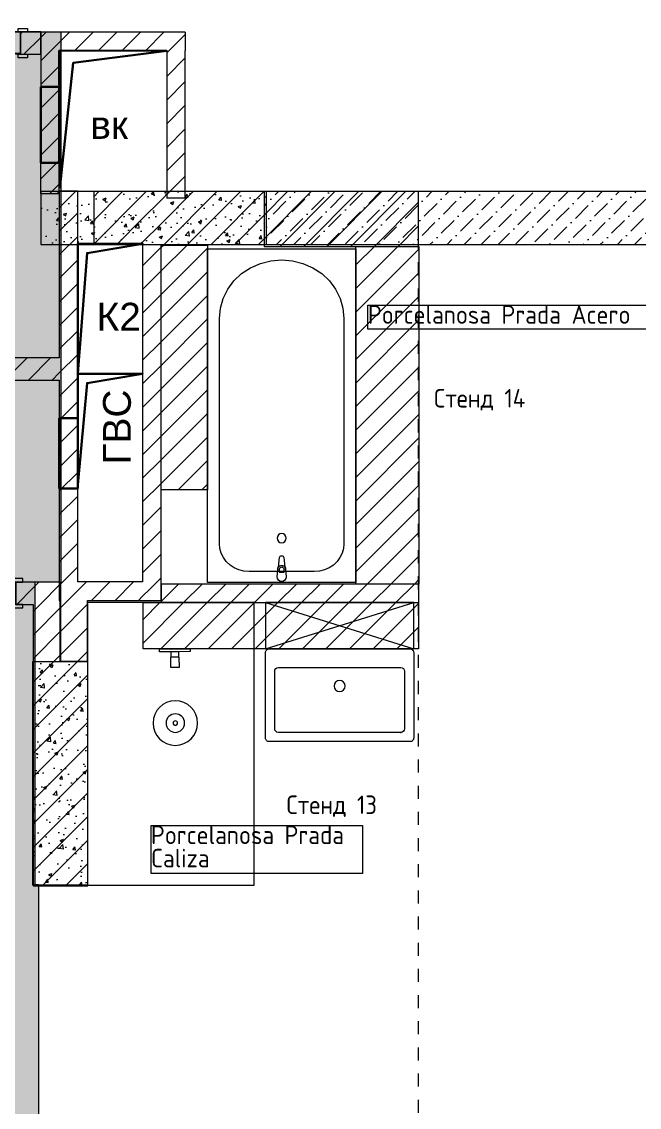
# Model space of a CAD drawing. Header units: millimetres. Extents: x 2336463 to 2579121, y 595385 to 778077.
# Drawn here: x 2528336 to 2531669, y 622846 to 628699 of the extents above; entities that cross this region are included whole.
import ezdxf

# ---------------------------------------------------------------- set-up
doc = ezdxf.new("R2010")
doc.units = ezdxf.units.MM
doc.header["$MEASUREMENT"] = 0
doc.linetypes.add('короткая штриховая', pattern=[141.111111, 70.555556, -70.555556])
for name, color, linetype, lineweight in [('+ план экспозиций_Ном._пера__1', 7, 'Continuous', 13), ('+возводимые стены_Ном._пера__1', 7, 'Continuous', 13), ('+возводимые стены_Ном._пера__101', 252, 'Continuous', 5), ('+стена с дверью_Ном._пера__1', 7, 'Continuous', 13), ('1 Планировка_Ном._пера__1', 7, 'Continuous', 13), ('Двери ARCHICAD_Ном._пера__1', 7, 'Continuous', 13), ('Интерьер - Мебель_Ном._пера__1', 7, 'Continuous', 13), ('Конструктив - Стены Несущие_Ном._пера__1', 7, 'Continuous', 13), ('Конструктив - Стены Несущие_Ном._пера__21', 7, 'Continuous', 30), ('сит план_Ном._пера__1', 7, 'Continuous', 13), ('сит план_Ном._пера__21', 7, 'Continuous', 30)]:
    doc.layers.add(name, color=color, linetype=linetype, lineweight=lineweight)
for name, color, linetype, lineweight, true_color in [('+ план экспозиций_Ном._пера__58', 7, 'Continuous', 5, 0xdf0000), ('+возводимые стены_Ном._пера__169', 7, 'Continuous', 5, 0x68b353), ('+возводимые стены_Ном._пера__242', 7, 'Continuous', 13, 0x1b55b5), ('+стена с дверью_Ном._пера__243', 7, 'Continuous', 13, 0xe25822), ('Конструктив - Стены Несущие_Ном._пера__162', 7, 'Continuous', 5, 0xaaaaaa), ('сит план_Ном._пера__87', 7, 'Continuous', 20, 0x6a6a6a)]:
    doc.layers.add(name, color=color, linetype=linetype, lineweight=lineweight, true_color=true_color)
doc.layers.add('+возводимые стены', color=7, linetype='Continuous')
doc.layers.add('сит план', color=7, linetype='Continuous')
doc.styles.add('СГЕНЕРИР_СТИЛЬ_1', font='arial.ttf')
doc.styles.add('СГЕНЕРИР_СТИЛЬ_4', font='isocp.shx')
pattern_1 = [(45, (2086872.015, 585813.69), (-63.639609, 63.639609), [])]
pattern_2 = [(50, (2086872.01, 585813.69), (-182.18467, 15.939086), [19.05, -209.55]), (355, (2086872.01, 585813.69), (-35.24342, 191.056845), [15.24, -167.640584]), (100.451445, (2086887.2, 585812.36), (146.94125, 175.11775), [16.19001, -178.090245]), (46.1842, (2086872.01, 585864.49), (-271.07904, 42.04233), [28.575, -314.325]), (96.63556, (2086894.6, 585860.98), (237.40413, 247.42612), [24.28502, -267.1356]), (351.18415, (2086872.01, 585864.49), (237.40413, 247.42612), [22.85997, -251.45973]), (21, (2086897.41, 585851.79), (-151.61439, 102.2652), [19.05, -209.55]), (326, (2086897.41, 585851.79), (61.80203, 184.18797), [15.24, -167.64]), (71.451445, (2086910.05, 585843.26), (213.41642, 81.92277), [16.19001, -178.08994]), (37.5, (2086872.015, 585813.686), (3.088603, 84.555039), [0, -165.608, 0, -170.18, 0, -168.275]), (7.5, (2086872.015, 585813.69), (66.819663, 100.180575), [0, -97.028, 0, -161.798, 0, -64.135]), (327.5, (2086815.37, 585813.686), (-135.590595, 5.728744), [0, -63.5, 0, -198.12, 0, -262.89]), (317.5, (2086789.97, 585813.69), (148.12918, 25.42649), [0, -82.55, 0, -131.572, 0, -186.69])]

# ---------------------------------------------------------------- blocks, each defined once
blk = doc.blocks.new('Стена_596', base_point=(2528439, 628643.7))
at = {"layer": 'сит план_Ном._пера__87', "linetype": 'Continuous', "lineweight": 20, "true_color": 0x6a6a6a}
h = blk.add_hatch(dxfattribs=at)
h.set_pattern_fill('Блоки_Бетонные_Эффективные', color=251, style=0, pattern_type=2)
h.set_pattern_definition(pattern_1)
h.paths.add_polyline_path([(2528439, 628643.7), (2528438.4, 627772.4), (2528538.4, 627772.3), (2528539, 628643.6)])
at = {"layer": 'сит план_Ном._пера__1', "color": 7, "linetype": 'Continuous', "lineweight": 13, "flags": 128}
for points in [[(2528439, 628643.7), (2528438.4, 627772.4)], [(2528539, 628643.6), (2528439, 628643.7)], [(2528539, 628643.2), (2528539, 628643.6)], [(2528538.4, 627772.3), (2528539, 628543.2)], [(2528438.4, 627772.4), (2528538.4, 627772.3)]]:
    blk.add_lwpolyline(points, dxfattribs=at)
blk = doc.blocks.new('Стена_597', base_point=(2528439, 628643.2))
at = {"layer": 'сит план_Ном._пера__87', "linetype": 'Continuous', "lineweight": 20, "true_color": 0x6a6a6a}
h = blk.add_hatch(dxfattribs=at)
h.set_pattern_fill('Блоки_Бетонные_Эффективные', color=251, style=0, pattern_type=2)
h.set_pattern_definition(pattern_1)
h.paths.add_polyline_path([(2529118.9, 628643.2), (2528539, 628643.2), (2528539, 628543.2), (2529118.9, 628543.2)])
h = blk.add_hatch(dxfattribs=at)
h.set_pattern_fill('Блоки_Бетонные_Эффективные', color=251, style=0, pattern_type=2)
h.set_pattern_definition(pattern_1)
h.paths.add_polyline_path([(2529118.9, 628543.2), (2529218.9, 628543.2), (2529218.9, 628643.2)])
h = blk.add_hatch(dxfattribs=at)
h.set_pattern_fill('Блоки_Бетонные_Эффективные', color=251, style=0, pattern_type=2)
h.set_pattern_definition(pattern_1)
h.paths.add_polyline_path([(2529118.9, 628543.2), (2529218.9, 628643.2), (2529118.9, 628643.2)])
at = {"layer": 'сит план_Ном._пера__1', "color": 7, "linetype": 'Continuous', "lineweight": 13, "flags": 128}
for points in [[(2529218.9, 628643.2), (2528539, 628643.2)], [(2529218.9, 628643.2), (2529218.9, 628543.2)], [(2528539, 628543.2), (2529118.9, 628543.2)]]:
    blk.add_lwpolyline(points, dxfattribs=at)
blk = doc.blocks.new('Стена_598', base_point=(2529218.9, 628643.2))
at = {"layer": 'сит план_Ном._пера__87', "linetype": 'Continuous', "lineweight": 20, "true_color": 0x6a6a6a}
h = blk.add_hatch(dxfattribs=at)
h.set_pattern_fill('Блоки_Бетонные_Эффективные', color=251, style=0, pattern_type=2)
h.set_pattern_definition(pattern_1)
h.paths.add_polyline_path([(2529118.9, 628543.2), (2529118.7, 627748.1), (2529218.7, 627748.1), (2529218.9, 628543.2)])
at = {"layer": 'сит план_Ном._пера__1', "color": 7, "linetype": 'Continuous', "lineweight": 13, "flags": 128}
for points in [[(2529118.9, 628543.2), (2529118.7, 627748.1)], [(2529218.7, 627748.1), (2529218.9, 628543.2)], [(2529218.7, 627748.1), (2529118.7, 627748.1)]]:
    blk.add_lwpolyline(points, dxfattribs=at)
blk = doc.blocks.new('Стена_599', base_point=(2528724.9, 627783.2))
at = {"layer": 'сит план_Ном._пера__87', "linetype": 'Continuous', "lineweight": 20, "true_color": 0x6a6a6a}
h = blk.add_hatch(dxfattribs=at)
h.set_pattern_fill('Блоки_Бетонные_Эффективные', color=251, style=0, pattern_type=2)
h.set_pattern_definition(pattern_1)
h.paths.add_polyline_path([(2528988.9, 627498.1), (2528988.9, 627783.1), (2528724.9, 627783.2), (2528724.8, 627498.2)])
h = blk.add_hatch(dxfattribs=at)
h.set_pattern_fill('Блоки_Бетонные_Эффективные', color=251, style=0, pattern_type=2)
h.set_pattern_definition(pattern_1)
h.paths.add_polyline_path([(2529643.9, 627498), (2529643.9, 627783), (2529088.9, 627783.1), (2529088.9, 627498.1)])
at = {"layer": 'сит план_Ном._пера__1', "color": 7, "linetype": 'Continuous', "lineweight": 13, "flags": 128}
for points in [[(2528724.9, 627783.2), (2528724.8, 627498.2)], [(2528988.9, 627783.1), (2528724.9, 627783.2)], [(2529118.7, 627783.1), (2529088.9, 627783.1)], [(2529643.9, 627783), (2529218.7, 627783.1)], [(2528724.8, 627498.2), (2528988.9, 627498.1)], [(2529088.9, 627498.1), (2529643.9, 627498)]]:
    blk.add_lwpolyline(points, dxfattribs=at)
blk = doc.blocks.new('Стена_600', base_point=(2528538.9, 627785.2))
at = {"layer": 'сит план_Ном._пера__87', "linetype": 'Continuous', "lineweight": 20, "true_color": 0x6a6a6a}
h = blk.add_hatch(dxfattribs=at)
h.set_pattern_fill('Блоки_Бетонные_Эффективные', color=251, style=0, pattern_type=2)
h.set_pattern_definition(pattern_1)
h.paths.add_polyline_path([(2528638.9, 625679.2), (2528638.9, 627785.2), (2528538.9, 627785.2), (2528538.9, 625679.2)])
h = blk.add_hatch(dxfattribs=at)
h.set_pattern_fill('Блоки_Бетонные_Эффективные', color=251, style=0, pattern_type=2)
h.set_pattern_definition(pattern_1)
h.paths.add_polyline_path([(2528638.9, 625679.2), (2528538.9, 625579.2), (2528638.9, 625579.2)])
h = blk.add_hatch(dxfattribs=at)
h.set_pattern_fill('Блоки_Бетонные_Эффективные', color=251, style=0, pattern_type=2)
h.set_pattern_definition(pattern_1)
h.paths.add_polyline_path([(2528638.9, 625679.2), (2528538.9, 625679.2), (2528538.9, 625579.2)])
at = {"layer": 'сит план_Ном._пера__1', "color": 7, "linetype": 'Continuous', "lineweight": 13, "flags": 128}
for points in [[(2528538.9, 627785.2), (2528538.9, 626886.5)], [(2528638.9, 627785.2), (2528538.9, 627785.2)], [(2528638.9, 625679.2), (2528638.9, 627785.2)], [(2528538.9, 626766.5), (2528538.9, 625579.2)]]:
    blk.add_lwpolyline(points, dxfattribs=at)
blk = doc.blocks.new('Стена_601', base_point=(2528538.9, 625579.2))
at = {"layer": 'сит план_Ном._пера__87', "linetype": 'Continuous', "lineweight": 20, "true_color": 0x6a6a6a}
h = blk.add_hatch(dxfattribs=at)
h.set_pattern_fill('Блоки_Бетонные_Эффективные', color=251, style=0, pattern_type=2)
h.set_pattern_definition(pattern_1)
h.paths.add_polyline_path([(2528638.9, 625579.2), (2528988.9, 625579.2), (2528988.9, 625679.2), (2528638.9, 625679.2)])
h = blk.add_hatch(dxfattribs=at)
h.set_pattern_fill('Блоки_Бетонные_Эффективные', color=251, style=0, pattern_type=2)
h.set_pattern_definition(pattern_1)
h.paths.add_polyline_path([(2529088.9, 625679.2), (2528988.9, 625679.2), (2529088.9, 625579.2)])
h = blk.add_hatch(dxfattribs=at)
h.set_pattern_fill('Блоки_Бетонные_Эффективные', color=251, style=0, pattern_type=2)
h.set_pattern_definition(pattern_1)
h.paths.add_polyline_path([(2529088.9, 625579.2), (2528988.9, 625679.2), (2528988.9, 625579.2)])
at = {"layer": 'сит план_Ном._пера__1', "color": 7, "linetype": 'Continuous', "lineweight": 13, "flags": 128}
for points in [[(2528988.9, 625679.2), (2528638.9, 625679.2)], [(2529088.9, 625579.2), (2529088.9, 625679.2)], [(2528538.9, 625579.2), (2528541.9, 625579.2)], [(2528691.9, 625579.2), (2529088.9, 625579.2)]]:
    blk.add_lwpolyline(points, dxfattribs=at)
blk = doc.blocks.new('Стена_602', base_point=(2529088.9, 625579.2))
at = {"layer": 'сит план_Ном._пера__87', "linetype": 'Continuous', "lineweight": 20, "true_color": 0x6a6a6a}
h = blk.add_hatch(dxfattribs=at)
h.set_pattern_fill('Блоки_Бетонные_Эффективные', color=251, style=0, pattern_type=2)
h.set_pattern_definition(pattern_1)
h.paths.add_polyline_path([(2529088.9, 625679.2), (2529088.9, 627785.2), (2528988.9, 627785.2), (2528988.9, 625679.2)])
at = {"layer": 'сит план_Ном._пера__1', "color": 7, "linetype": 'Continuous', "lineweight": 13, "flags": 128}
for points in [[(2528988.9, 627785.2), (2529088.9, 627785.2)], [(2528988.9, 627498.1), (2528988.9, 625679.2)], [(2529088.9, 625679.2), (2529088.9, 627498.1)]]:
    blk.add_lwpolyline(points, dxfattribs=at)
blk = doc.blocks.new('Стена_603', base_point=(2528398.1, 625247.9))
at = {"layer": 'сит план_Ном._пера__87', "linetype": 'Continuous', "lineweight": 20, "true_color": 0x6a6a6a}
h = blk.add_hatch(dxfattribs=at)
h.set_pattern_fill('Блоки_Бетонные_Эффективные', color=251, style=0, pattern_type=2)
h.set_pattern_definition(pattern_1)
h.paths.add_polyline_path([(2528398.1, 625247.9), (2528398.1, 624039.9), (2528693.1, 624039.9), (2528693.1, 625247.9)])
at = {"layer": 'сит план_Ном._пера__1', "color": 7, "linetype": 'Continuous', "lineweight": 13, "flags": 128}
for points in [[(2528398.1, 625247.9), (2528398.1, 624039.9)], [(2528693.1, 625247.9), (2528548.1, 625247.9)], [(2528693.1, 624039.9), (2528693.1, 625247.9)], [(2528398.1, 624039.9), (2528693.1, 624039.9)]]:
    blk.add_lwpolyline(points, dxfattribs=at)
blk = doc.blocks.new('Стена_635', base_point=(2528691.9, 625251.9))
at = {"layer": '+возводимые стены_Ном._пера__169', "linetype": 'Continuous', "lineweight": 5, "true_color": 0x68b353}
h = blk.add_hatch(dxfattribs=at)
h.set_pattern_fill('Блоки_Бетонные_Эффективные', color=85, style=0, pattern_type=2)
h.set_pattern_definition(pattern_1)
h.paths.add_polyline_path([(2528691.9, 625251.9), (2528691.9, 625579.2), (2528541.9, 625579.2), (2528541.9, 625251.9)])
at = {"layer": '+возводимые стены_Ном._пера__101', "color": 252, "linetype": 'Continuous', "lineweight": 5, "flags": 128}
for points in [[(2528541.9, 625579.2), (2528541.9, 625251.9)], [(2528691.9, 625251.9), (2528691.9, 625579.2)], [(2528541.9, 625251.9), (2528691.9, 625251.9)]]:
    blk.add_lwpolyline(points, dxfattribs=at)
blk = doc.blocks.new('Стена_636', base_point=(2529088.9, 625567.2))
at = {"layer": '+возводимые стены_Ном._пера__169', "linetype": 'Continuous', "lineweight": 5, "true_color": 0x68b353}
h = blk.add_hatch(dxfattribs=at)
h.set_pattern_fill('Блоки_Бетонные_Эффективные', color=85, style=0, pattern_type=2)
h.set_pattern_definition(pattern_1)
h.paths.add_polyline_path([(2529088.9, 625567.2), (2530479.1, 625567.2), (2530479.1, 625667.2), (2529088.9, 625667.2)])
at = {"layer": '+возводимые стены_Ном._пера__101', "color": 252, "linetype": 'Continuous', "lineweight": 5, "flags": 128}
for points in [[(2530479.1, 625667.2), (2529088.9, 625667.2)], [(2529088.9, 625667.2), (2529088.9, 625567.2)], [(2530479.1, 625567.2), (2530479.1, 625667.2)], [(2529088.9, 625567.2), (2530479.1, 625567.2)]]:
    blk.add_lwpolyline(points, dxfattribs=at)
blk = doc.blocks.new('Стена_639', base_point=(2526698.9, 626886.5))
at = {"layer": '+возводимые стены_Ном._пера__169', "linetype": 'Continuous', "lineweight": 5, "true_color": 0x68b353}
h = blk.add_hatch(dxfattribs=at)
h.set_pattern_fill('Блоки_Бетонные_Эффективные', color=85, style=0, pattern_type=2)
h.set_pattern_definition(pattern_1)
h.paths.add_polyline_path([(2526698.9, 626766.5), (2528538.9, 626766.5), (2528538.9, 626886.5), (2526698.9, 626886.5)])
at = {"layer": '+возводимые стены_Ном._пера__101', "color": 252, "linetype": 'Continuous', "lineweight": 5, "flags": 128}
for points in [[(2528538.9, 626886.5), (2526698.9, 626886.5)], [(2526698.9, 626766.5), (2528538.9, 626766.5)]]:
    blk.add_lwpolyline(points, dxfattribs=at)
blk = doc.blocks.new('Однопольная Дверь 25_3')
at = {"layer": 'Двери ARCHICAD_Ном._пера__1', "color": 7, "linetype": 'Continuous', "lineweight": 13}
for p, q in [((362, 0), (362, 804)), ((362, 804), (402, 804)), ((402, 804), (402, 0)), ((-477, 0), (-477, 19)), ((-477, 19), (-427, 19)), ((-427, 0), (-477, 0)), ((-440, 0), (-477, 0)), ((-440, 0), (-477, 0)), ((-402, 0), (-440, 0)), ((-440, 0), (-440, -115)), ((-440, 0), (-440, -115)), ((-440, 0), (-440, -115)), ((-427, 19), (-427, 0)), ((-402, -40), (-402, 0)), ((402, 0), (362, 0)), ((440, 0), (402, 0)), ((402, 0), (402, -40)), ((427, 19), (477, 19)), ((427, 0), (427, 19)), ((477, 0), (427, 0)), ((440, -115), (440, 0)), ((440, 0), (440, -115)), ((440, 0), (440, -115)), ((440, 0), (477, 0)), ((440, 0), (477, 0)), ((477, 19), (477, 0)), ((-390, -40), (-402, -40)), ((-390, -115), (-390, -40)), ((402, -40), (390, -40)), ((390, -40), (390, -115)), ((-440, -120), (-440, -115)), ((-440, -115), (-415, -115)), ((-440, -115), (-390, -115)), ((-440, -115), (-440, -120)), ((-440, -115), (-440, -120)), ((-415, -115), (-415, -120)), ((390, -115), (440, -115)), ((415, -120), (415, -115)), ((415, -115), (440, -115)), ((440, -115), (440, -120)), ((440, -115), (440, -120)), ((440, -115), (440, -120)), ((-477, -139), (-477, -120)), ((-477, -120), (-427, -120)), ((-440, -120), (-477, -120)), ((-440, -120), (-477, -120)), ((-427, -139), (-477, -139)), ((-415, -120), (-440, -120)), ((-427, -120), (-427, -139)), ((440, -120), (415, -120)), ((427, -120), (477, -120)), ((427, -139), (427, -120)), ((477, -139), (427, -139)), ((440, -120), (477, -120)), ((440, -120), (477, -120)), ((477, -120), (477, -139))]:
    blk.add_line(p, q, dxfattribs=at)
blk.add_arc((402, 0), 804, 90, 180, dxfattribs=at)
blk = doc.blocks.new('Стена_640', base_point=(2528439, 628644.3))
at = {"layer": '+возводимые стены_Ном._пера__169', "linetype": 'Continuous', "lineweight": 5, "true_color": 0x68b353}
h = blk.add_hatch(dxfattribs=at)
h.set_pattern_fill('Блоки_Бетонные_Эффективные', color=85, style=0, pattern_type=2)
h.set_pattern_definition(pattern_1)
h.paths.add_polyline_path([(2526698.9, 628644.3), (2526698.9, 628524.3), (2527450.1, 628524.3), (2527450.1, 628644.3)])
h = blk.add_hatch(dxfattribs=at)
h.set_pattern_fill('Блоки_Бетонные_Эффективные', color=85, style=0, pattern_type=2)
h.set_pattern_definition(pattern_1)
h.paths.add_polyline_path([(2528439, 628644.3), (2528330.1, 628644.3), (2528330.1, 628524.3), (2528439, 628524.3)])
at = {"layer": '+возводимые стены_Ном._пера__101', "color": 252, "linetype": 'Continuous', "lineweight": 5}
for p, q in [((2527450.1, 628644.3), (2527413.1, 628644.3)), ((2527450.1, 628644.3), (2527450.1, 628529.3)), ((2528330.1, 628644.3), (2528367.1, 628644.3)), ((2528330.1, 628644.3), (2528330.1, 628529.3)), ((2527450.1, 628524.3), (2527413.1, 628524.3)), ((2527450.1, 628529.3), (2527450.1, 628524.3)), ((2528330.1, 628529.3), (2528330.1, 628524.3)), ((2528330.1, 628524.3), (2528367.1, 628524.3))]:
    blk.add_line(p, q, dxfattribs=at)
at = {"layer": '+возводимые стены_Ном._пера__101', "color": 252, "linetype": 'Continuous', "lineweight": 5, "flags": 128}
for points in [[(2527450.1, 628644.3), (2526698.9, 628644.3)], [(2528439, 628644.3), (2528330.1, 628644.3)], [(2528439, 628524.3), (2528439, 628644.3)], [(2526698.9, 628524.3), (2527450.1, 628524.3)], [(2528330.1, 628524.3), (2528439, 628524.3)]]:
    blk.add_lwpolyline(points, dxfattribs=at)
at = {"layer": 'Двери ARCHICAD_Ном._пера__1', "color": 7, "linetype": 'Continuous', "lineweight": 13, "zscale": 1000}
blk.add_blockref('Однопольная Дверь 25_3', (2527890.1, 628644.3), dxfattribs=at)
blk = doc.blocks.new('Однопольная Дверь 25_4')
at = {"layer": 'Двери ARCHICAD_Ном._пера__1', "color": 7, "linetype": 'Continuous', "lineweight": 13}
for p, q in [((322, 0), (322, 724)), ((322, 724), (362, 724)), ((362, 724), (362, 0)), ((-437, 0), (-437, 19)), ((-437, 19), (-387, 19)), ((-387, 0), (-437, 0)), ((-400, 0), (-437, 0)), ((-400, 0), (-437, 0)), ((-362, 0), (-400, 0)), ((-400, 0), (-400, -115)), ((-400, 0), (-400, -115)), ((-400, 0), (-400, -115)), ((-387, 19), (-387, 0)), ((-362, -40), (-362, 0)), ((362, 0), (322, 0)), ((400, 0), (362, 0)), ((362, 0), (362, -40)), ((387, 19), (437, 19)), ((387, 0), (387, 19)), ((437, 0), (387, 0)), ((400, -115), (400, 0)), ((400, 0), (400, -115)), ((400, 0), (400, -115)), ((400, 0), (437, 0)), ((400, 0), (437, 0)), ((437, 19), (437, 0)), ((-350, -40), (-362, -40)), ((-350, -115), (-350, -40)), ((362, -40), (350, -40)), ((350, -40), (350, -115)), ((-400, -120), (-400, -115)), ((-400, -115), (-375, -115)), ((-400, -115), (-350, -115)), ((-400, -115), (-400, -120)), ((-400, -115), (-400, -120)), ((-375, -115), (-375, -120)), ((350, -115), (400, -115)), ((375, -120), (375, -115)), ((375, -115), (400, -115)), ((400, -115), (400, -120)), ((400, -115), (400, -120)), ((400, -115), (400, -120)), ((-437, -139), (-437, -120)), ((-437, -120), (-387, -120)), ((-400, -120), (-437, -120)), ((-400, -120), (-437, -120)), ((-387, -139), (-437, -139)), ((-375, -120), (-400, -120)), ((-387, -120), (-387, -139)), ((400, -120), (375, -120)), ((387, -120), (437, -120)), ((387, -139), (387, -120)), ((437, -139), (387, -139)), ((400, -120), (437, -120)), ((400, -120), (437, -120)), ((437, -120), (437, -139))]:
    blk.add_line(p, q, dxfattribs=at)
blk.add_arc((362, 0), 724, 90, 180, dxfattribs=at)
blk = doc.blocks.new('Стена_643', base_point=(2526873.5, 625557.6))
at = {"layer": '+возводимые стены_Ном._пера__169', "linetype": 'Continuous', "lineweight": 5, "true_color": 0x68b353}
h = blk.add_hatch(dxfattribs=at)
h.set_pattern_fill('Блоки_Бетонные_Эффективные', color=85, style=0, pattern_type=2)
h.set_pattern_definition(pattern_1)
h.paths.add_polyline_path([(2526873.5, 625677.6), (2526873.5, 625557.6), (2527505.4, 625557.6), (2527505.4, 625677.6)])
h = blk.add_hatch(dxfattribs=at)
h.set_pattern_fill('Блоки_Бетонные_Эффективные', color=85, style=0, pattern_type=2)
h.set_pattern_definition(pattern_1)
h.paths.add_polyline_path([(2528398.1, 625677.7), (2528305.4, 625677.7), (2528305.4, 625557.7), (2528398.1, 625557.7)])
at = {"layer": '+возводимые стены_Ном._пера__101', "color": 252, "linetype": 'Continuous', "lineweight": 5}
for p, q in [((2527505.4, 625677.6), (2527468.4, 625677.6)), ((2527505.4, 625672.6), (2527505.4, 625677.6)), ((2528305.4, 625677.7), (2528342.4, 625677.7)), ((2528305.4, 625672.7), (2528305.4, 625677.7)), ((2527505.4, 625557.6), (2527505.4, 625672.6)), ((2528305.4, 625557.7), (2528305.4, 625672.7)), ((2527505.4, 625557.6), (2527468.4, 625557.6)), ((2528305.4, 625557.7), (2528342.4, 625557.7))]:
    blk.add_line(p, q, dxfattribs=at)
at = {"layer": '+возводимые стены_Ном._пера__101', "color": 252, "linetype": 'Continuous', "lineweight": 5, "flags": 128}
for points in [[(2527505.4, 625677.6), (2526873.5, 625677.6)], [(2526873.5, 625557.6), (2526873.5, 625677.6)], [(2528398.1, 625677.7), (2528305.4, 625677.7)], [(2526873.5, 625557.6), (2527505.4, 625557.6)], [(2528305.4, 625557.7), (2528398.1, 625557.7)]]:
    blk.add_lwpolyline(points, dxfattribs=at)
at = {"layer": 'Двери ARCHICAD_Ном._пера__1', "color": 7, "linetype": 'Continuous', "lineweight": 13, "xscale": -0.9999999999999999, "zscale": 1000, "rotation": 180.000753891838}
blk.add_blockref('Однопольная Дверь 25_4', (2527905.4, 625557.7), dxfattribs=at)
blk = doc.blocks.new('Стена_644', base_point=(2528398.1, 625247.9))
at = {"layer": '+возводимые стены_Ном._пера__169', "linetype": 'Continuous', "lineweight": 5, "true_color": 0x68b353}
h = blk.add_hatch(dxfattribs=at)
h.set_pattern_fill('Блоки_Бетонные_Эффективные', color=85, style=0, pattern_type=2)
h.set_pattern_definition(pattern_1)
h.paths.add_polyline_path([(2528398.1, 625677.7), (2528398.1, 625557.7), (2528548.1, 625677.7)])
h = blk.add_hatch(dxfattribs=at)
h.set_pattern_fill('Блоки_Бетонные_Эффективные', color=85, style=0, pattern_type=2)
h.set_pattern_definition(pattern_1)
h.paths.add_polyline_path([(2528398.1, 625557.7), (2528548.1, 625557.7), (2528548.1, 625677.7)])
h = blk.add_hatch(dxfattribs=at)
h.set_pattern_fill('Блоки_Бетонные_Эффективные', color=85, style=0, pattern_type=2)
h.set_pattern_definition(pattern_1)
h.paths.add_polyline_path([(2528398.1, 625557.7), (2528398.1, 625247.9), (2528548.1, 625247.9), (2528548.1, 625557.7)])
at = {"layer": '+возводимые стены_Ном._пера__101', "color": 252, "linetype": 'Continuous', "lineweight": 5, "flags": 128}
for points in [[(2528548.1, 625677.7), (2528398.1, 625677.7)], [(2528548.1, 625247.9), (2528548.1, 625677.7)], [(2528398.1, 625557.7), (2528398.1, 625247.9)]]:
    blk.add_lwpolyline(points, dxfattribs=at)
blk = doc.blocks.new('Стена_656', base_point=(2529643.9, 627783))
at = {"layer": '+возводимые стены_Ном._пера__169', "linetype": 'Continuous', "lineweight": 5, "true_color": 0x68b353}
h = blk.add_hatch(dxfattribs=at)
h.set_pattern_fill('Блоки_Бетонные_Эффективные', color=85, style=0, pattern_type=2)
h.set_pattern_definition(pattern_1)
h.paths.add_polyline_path([(2529643.9, 627488), (2530477.1, 627488), (2530477.1, 627783), (2529643.9, 627783)])
at = {"layer": '+возводимые стены_Ном._пера__101', "color": 252, "linetype": 'Continuous', "lineweight": 5, "flags": 128}
for points in [[(2530477.1, 627783), (2529643.9, 627783)], [(2530477.1, 627488), (2530477.1, 627783)], [(2529643.9, 627498), (2529643.9, 627488)], [(2529643.9, 627488), (2530477.1, 627488)]]:
    blk.add_lwpolyline(points, dxfattribs=at)
blk = doc.blocks.new('Мойка Обычная 25_5')
at = {"layer": 'Интерьер - Мебель_Ном._пера__1', "color": 7, "linetype": 'Continuous', "lineweight": 13}
for p, q in [((50, 380), (50, 70)), ((730, 400), (70, 400)), ((750, 70), (750, 380)), ((70, 50), (730, 50))]:
    blk.add_line(p, q, dxfattribs=at)
at = {"layer": 'Интерьер - Мебель_Ном._пера__1', "color": 7, "linetype": 'Continuous', "lineweight": 13, "flags": 128}
blk.add_lwpolyline([(20, 0), (780, 0, 0.414214), (800, 20), (800, 480, 0.414214), (780, 500), (20, 500, 0.414214), (0, 480), (0, 20, 0.414214)], format="xyb", close=True, dxfattribs=at)
at = {"layer": 'Интерьер - Мебель_Ном._пера__1', "color": 7, "linetype": 'Continuous', "lineweight": 13}
blk.add_circle((400, 300), 30, dxfattribs=at)
for centre, start, end in [((70, 380), 90, 180), ((730, 380), 0, 90), ((70, 70), 180, 270), ((730, 70), 270, 0)]:
    blk.add_arc(centre, 20, start, end, dxfattribs=at)
blk.add_point((70, 50), dxfattribs=at)
blk = doc.blocks.new('Ванна 25_3')
at = {"layer": '1 Планировка_Ном._пера__1', "color": 7, "linetype": 'Continuous', "lineweight": 13}
for p, q in [((56.2, -386.4), (71.1, -386.4)), ((56.2, -413.6), (56.2, -386.4)), ((71.1, -413.6), (56.2, -413.6))]:
    blk.add_line(p, q, dxfattribs=at)
at = {"layer": '1 Планировка_Ном._пера__1', "color": 7, "linetype": 'Continuous', "lineweight": 13, "flags": 128}
for points in [[(0, -800), (1800, -800), (1800, 0), (0, 0)], [(210, -64), (184, -66.4), (158.7, -73.6), (135, -85.4), (113.6, -101.4), (95.1, -121.2), (80.1, -144), (69, -169.3), (62.3, -196.2), (60, -224), (60, -576), (62.3, -603.8), (69, -630.7), (80.1, -656), (95.1, -678.8), (113.6, -698.6), (135, -714.6), (158.7, -726.4), (184, -733.6), (210, -736), (1425, -736), (1479.7, -730.9), (1532.7, -715.7), (1582.5, -691), (1627.5, -657.4), (1666.3, -616), (1697.8, -568), (1721, -514.9), (1735.2, -458.3), (1740, -400), (1735.2, -341.7), (1721, -285.1), (1697.8, -232), (1666.3, -184), (1627.5, -142.6), (1582.5, -109), (1532.7, -84.3), (1479.7, -69.1), (1425, -64)]]:
    blk.add_lwpolyline(points, close=True, dxfattribs=at)
blk.add_lwpolyline([(31.3, -425), (73.3, -421, 0.12102), (82.8, -417.7), (135.7, -411.1, 0.882566), (135.7, -388.9), (82.8, -382.3, 0.12102), (73.3, -379), (31.3, -375, 1)], format="xyb", close=True, dxfattribs=at)
at = {"layer": '1 Планировка_Ном._пера__1', "color": 7, "linetype": 'Continuous', "lineweight": 13}
blk.add_circle((240, -400), 25, dxfattribs=at)
for centre, radius, start, end in [((71.1, -400), 13.6, 270, 90), ((71.4, -400), 21.1, 302.77103, 57.22897)]:
    blk.add_arc(centre, radius, start, end, dxfattribs=at)
blk = doc.blocks.new('Душевой Гарнитур 25_2')
at = {"layer": '1 Планировка_Ном._пера__1', "color": 7, "linetype": 'Continuous', "lineweight": 13}
for p, q in [((-20, -15), (20, -15)), ((-20, -45), (20, -45))]:
    blk.add_line(p, q, dxfattribs=at)
at = {"layer": '1 Планировка_Ном._пера__1', "color": 7, "linetype": 'Continuous', "lineweight": 13, "flags": 128}
blk.add_lwpolyline([(-83, 0), (-83, -15), (-20, -15), (-20, -45), (-22, -45), (-22, -100), (22, -100), (22, -45), (20, -45), (20, -15), (83, -15), (83, 0)], close=True, dxfattribs=at)
at = {"layer": '1 Планировка_Ном._пера__1', "color": 7, "linetype": 'Continuous', "lineweight": 13}
for radius in [120, 50, 12]:
    blk.add_circle((0, -400), radius, dxfattribs=at)

msp = doc.modelspace()

# ---------------------------------------------------------------- hatches: boundary and pattern name
at = {"layer": '+возводимые стены_Ном._пера__242', "linetype": 'Continuous', "lineweight": 13, "true_color": 0x1b55b5}
h = msp.add_hatch(dxfattribs=at)
h.set_pattern_fill('Блоки_Бетонные_Эффективные', color=152, style=0, pattern_type=2)
h.set_pattern_definition(pattern_1)
h.paths.add_polyline_path([(2529088.9, 627495.1), (2529338.9, 627495.1), (2529338.9, 626174.7), (2529088.9, 626174.7)])
h = msp.add_hatch(dxfattribs=at)
h.set_pattern_fill('Блоки_Бетонные_Эффективные', color=152, style=0, pattern_type=2)
h.set_pattern_definition(pattern_1)
h.paths.add_polyline_path([(2530479.1, 625667.2), (2530139.1, 625667.2), (2530139.1, 627487.7), (2530479.1, 627487.7)])
h = msp.add_hatch(dxfattribs=at)
h.set_pattern_fill('Блоки_Бетонные_Эффективные', color=152, style=0, pattern_type=2)
h.set_pattern_definition(pattern_1)
h.paths.add_polyline_path([(2528991.5, 625567.2), (2530477.9, 625567.2), (2530477.9, 625317.4), (2528991.5, 625317.4)])
at = {"layer": '+стена с дверью_Ном._пера__243', "linetype": 'Continuous', "lineweight": 0, "true_color": 0x381608}
msp.add_hatch(color=28, dxfattribs=at).paths.add_polyline_path([(2526578.5, 625555.9), (2526578.5, 628644.3), (2528406.9, 628644.3), (2528548.1, 628644.3), (2528548.1, 625677.7), (2528406.9, 625677.7), (2528406.9, 624046.4), (2528426.9, 624046.4), (2528426.9, 622652), (2528429.2, 622652), (2528429.2, 619849.7), (2526803.9, 619849.7), (2526803.9, 622652), (2526198.9, 622652), (2526198.9, 622256), (2525678.9, 622256), (2525678.9, 624045.8), (2525678.9, 625555.9)])
at = {"layer": 'Конструктив - Стены Несущие_Ном._пера__162', "linetype": 'Continuous', "lineweight": 5, "true_color": 0xaaaaaa}
h = msp.add_hatch(dxfattribs=at)
h.set_pattern_fill('Бетон_01', color=253, style=0, pattern_type=2)
h.set_pattern_definition([(45, (2086872.01, 585813.69), (-91.92388, 91.92388), [97.499996, -32.499999, 0, -32.499999]), (45, (2086883.5, 585917.1), (-91.92388, 91.92388), [97.499996, -32.499999, 0, -32.499999])])
h.paths.add_polyline_path([(2532048, 627783), (2529643.9, 627783), (2529643.9, 627497.7), (2532048, 627497.7)])
at = {"layer": 'сит план_Ном._пера__1', "linetype": 'Continuous', "lineweight": 13}
h = msp.add_hatch(dxfattribs=at)
h.set_pattern_fill('AR_CONC', style=0, pattern_type=2)
h.set_pattern_definition(pattern_2)
h.paths.add_polyline_path([(2529657.9, 627783), (2528438.9, 627783), (2528438.9, 627498.2), (2529657.9, 627498.2)])
h = msp.add_hatch(dxfattribs=at)
h.set_pattern_fill('AR_CONC', style=0, pattern_type=2)
h.set_pattern_definition(pattern_2)
h.paths.add_polyline_path([(2528396.1, 625249.5), (2528691.1, 625249.5), (2528691.1, 624043.9), (2528396.1, 624043.9)])

# ---------------------------------------------------------------- linework, layer by layer
at = {"layer": '+ план экспозиций_Ном._пера__1', "color": 7, "linetype": 'Continuous', "lineweight": 13, "flags": 128}
for points in [[(2530204.6, 627170.3), (2531815, 627170.3), (2531815, 627041.3), (2530204.6, 627041.3)], [(2529034.1, 624364.9), (2530174.7, 624364.9), (2530174.7, 624106.9), (2529034.1, 624106.9)]]:
    msp.add_lwpolyline(points, close=True, dxfattribs=at)
at = {"layer": '+возводимые стены_Ном._пера__1', "color": 7, "linetype": 'Continuous', "lineweight": 13, "flags": 128}
for points in [[(2529088.9, 627495.1), (2529338.9, 627495.1), (2529338.9, 626174.7), (2529088.9, 626174.7)], [(2530479.1, 625667.2), (2530139.1, 625667.2), (2530139.1, 627487.7), (2530479.1, 627487.7)], [(2528991.5, 625567.2), (2530477.9, 625567.2), (2530477.9, 625317.4), (2528991.5, 625317.4)]]:
    msp.add_lwpolyline(points, close=True, dxfattribs=at)
at = {"layer": '+стена с дверью_Ном._пера__1', "color": 7, "linetype": 'Continuous', "lineweight": 13, "flags": 128}
msp.add_lwpolyline([(2526578.5, 625555.9), (2526578.5, 628644.3), (2528406.9, 628644.3), (2528548.1, 628644.3), (2528548.1, 625677.7), (2528406.9, 625677.7), (2528406.9, 624046.4), (2528426.9, 624046.4), (2528426.9, 622652), (2528429.2, 622652), (2528429.2, 619849.7), (2526803.9, 619849.7), (2526803.9, 622652), (2526198.9, 622652), (2526198.9, 622256), (2525678.9, 622256), (2525678.9, 624045.8), (2525678.9, 625555.9)], close=True, dxfattribs=at)
at = {"layer": '1 Планировка_Ном._пера__1', "color": 7, "linetype": 'короткая штриховая', "lineweight": 13}
msp.add_line((2530479.1, 612656.1), (2530477.1, 627783), dxfattribs=at)
at = {"layer": '1 Планировка_Ном._пера__1', "color": 7, "linetype": 'Continuous', "lineweight": 13}
for p, q in [((2529591.1, 625567.2), (2528691.1, 625567.2)), ((2528691.1, 625567.2), (2528691.1, 624043.9)), ((2529591.1, 624043.9), (2529591.1, 625567.2)), ((2530451.4, 625567.2), (2529651.4, 625567.2)), ((2529651.4, 625567.2), (2529651.4, 625317.4)), ((2529651.4, 625317.4), (2530451.4, 625567.2)), ((2529651.4, 625567.2), (2530451.4, 625317.4)), ((2530451.4, 625317.4), (2530451.4, 625567.2)), ((2529651.4, 625317.4), (2530451.4, 625317.4)), ((2528691.1, 624043.9), (2529591.1, 624043.9))]:
    msp.add_line(p, q, dxfattribs=at)
at = {"layer": 'Конструктив - Стены Несущие_Ном._пера__1', "color": 7, "linetype": 'Continuous', "lineweight": 13, "flags": 128}
msp.add_lwpolyline([(2532048, 627783), (2529643.9, 627783), (2529643.9, 627497.7), (2532048, 627497.7)], close=True, dxfattribs=at)
at = {"layer": 'Конструктив - Стены Несущие_Ном._пера__21', "color": 7, "linetype": 'Continuous', "lineweight": 30}
for p, q in [((2528438.9, 628348.2), (2528538.9, 628348.2)), ((2528438.9, 627938.2), (2528438.9, 628348.2)), ((2528538.9, 628348.2), (2528538.9, 627938.2)), ((2528538.9, 627938.2), (2528438.9, 627938.2)), ((2528538.9, 626562.2), (2528638.9, 626562.2)), ((2528538.9, 626182.2), (2528538.9, 626562.2)), ((2528638.9, 626562.2), (2528638.9, 626182.2)), ((2528638.9, 626182.2), (2528538.9, 626182.2))]:
    msp.add_line(p, q, dxfattribs=at)
at = {"layer": 'сит план_Ном._пера__1', "color": 7, "linetype": 'Continuous', "lineweight": 13, "flags": 128}
for points in [[(2529657.9, 627783), (2528438.9, 627783), (2528438.9, 627498.2), (2529657.9, 627498.2)], [(2528396.1, 625249.5), (2528691.1, 625249.5), (2528691.1, 624043.9), (2528396.1, 624043.9)]]:
    msp.add_lwpolyline(points, close=True, dxfattribs=at)
at = {"layer": 'сит план_Ном._пера__21', "color": 7, "linetype": 'Continuous', "lineweight": 30, "flags": 128}
for points in [[(2528542.9, 627802.2), (2528614.4, 628477.7), (2529118.9, 628543.2), (2528539, 628543.6)], [(2528638.9, 626802.2), (2528688.9, 627452.2), (2528988.9, 627502.2), (2528638.9, 627502.2)], [(2528638.9, 626202.2), (2528688.9, 626750.8), (2528988.9, 626800.8), (2528638.9, 626800.8)]]:
    msp.add_lwpolyline(points, close=True, dxfattribs=at)

# ---------------------------------------------------------------- block references
at = {"layer": '+возводимые стены', "color": 252, "lineweight": 5}
for name, p in [('Стена_640', (2528439, 628644.3)), ('Стена_656', (2529643.9, 627783)), ('Стена_639', (2526698.9, 626886.5)), ('Стена_643', (2526873.5, 625557.6)), ('Стена_644', (2528398.1, 625247.9)), ('Стена_636', (2529088.9, 625567.2)), ('Стена_635', (2528691.9, 625251.9))]:
    msp.add_blockref(name, p, dxfattribs=at)
at = {"layer": '1 Планировка_Ном._пера__1', "color": 7, "linetype": 'Continuous', "lineweight": 13, "zscale": 1000}
for name, p, xscale, rotation in [('Ванна 25_3', (2530139, 625674.7), -1, 270), ('Душевой Гарнитур 25_2', (2529162.5, 625317.4), -0.9999999999999999, 0.3796215106297891)]:
    msp.add_blockref(name, p, dxfattribs=dict(at, xscale=xscale, rotation=rotation))
at = {"layer": 'Интерьер - Мебель_Ном._пера__1', "color": 7, "linetype": 'Continuous', "lineweight": 13, "xscale": -1, "zscale": 1000}
msp.add_blockref('Мойка Обычная 25_5', (2530451.4, 624817.4), dxfattribs=at)
at = {"layer": 'сит план', "color": 7, "lineweight": 13}
for name, p in [('Стена_596', (2528439, 628643.7)), ('Стена_597', (2528439, 628643.2)), ('Стена_598', (2529218.9, 628643.2)), ('Стена_600', (2528538.9, 627785.2)), ('Стена_602', (2529088.9, 625579.2)), ('Стена_599', (2528724.9, 627783.2)), ('Стена_601', (2528538.9, 625579.2)), ('Стена_603', (2528398.1, 625247.9))]:
    msp.add_blockref(name, p, dxfattribs=at)

# ---------------------------------------------------------------- texts
at = {"layer": '+ план экспозиций_Ном._пера__1', "color": 7, "linetype": 'Continuous', "lineweight": 13, "insert": (2530204.6, 627170.3), "char_height": 100, "attachment_point": 1, "style": 'СГЕНЕРИР_СТИЛЬ_4'}
msp.add_mtext('\\A1;{\\pql;\\Fisocp.shx;Porcelanosa Prada\\Fisocp.shx; Acero\\Fisocp.shx; }', dxfattribs=at)
at = {"layer": '+ план экспозиций_Ном._пера__1', "color": 7, "linetype": 'Continuous', "lineweight": 13, "insert": (2529034.1, 624364.9), "char_height": 100, "attachment_point": 1, "line_spacing_factor": 0.752688, "style": 'СГЕНЕРИР_СТИЛЬ_4'}
msp.add_mtext('\\A1;{\\pql;\\Fisocp.shx;Porcelanosa Prada\\P\\pql;\\Fisocp.shx;Caliz\\Fisocp.shx;a\\Fisocp.shx; }', dxfattribs=at)
at = {"layer": '+ план экспозиций_Ном._пера__58', "color": 12, "linetype": 'Continuous', "lineweight": 5, "true_color": 0xdf0000, "char_height": 100, "attachment_point": 1, "style": 'СГЕНЕРИР_СТИЛЬ_4'}
for s, insert in [('\\A1;{\\pql;\\Fisocp.shx;Стенд 1\\Fisocp.shx;4}', (2530561.3, 626718.9)), ('\\A1;{\\pql;\\Fisocp.shx;Стенд \\Fisocp.shx;13}', (2529765.3, 624527.1))]:
    msp.add_mtext(s, dxfattribs=dict(at, insert=insert))
at = {"layer": 'сит план_Ном._пера__1', "color": 7, "linetype": 'Continuous', "lineweight": 13, "char_height": 150, "attachment_point": 1, "style": 'СГЕНЕРИР_СТИЛЬ_1'}
for s, insert in [('\\A1;{\\pql;\\fArial|b0|i0|c204|p38;вк}', (2528706.3, 628217.6)), ('\\A1;{\\pql;\\fArial|b0|i0|c204|p38;К\\fArial|b0|i0|c204|p38;2}', (2528740.6, 627183.7))]:
    msp.add_mtext(s, dxfattribs=dict(at, insert=insert))
at = {"layer": 'сит план_Ном._пера__1', "color": 7, "linetype": 'Continuous', "lineweight": 13, "insert": (2528775.1, 626311.4), "char_height": 150, "attachment_point": 1, "rotation": 90, "style": 'СГЕНЕРИР_СТИЛЬ_1'}
msp.add_mtext('\\A1;{\\pql;\\fArial|b0|i0|c204|p38;ГВС}', dxfattribs=at)

doc.saveas('drawing.dxf')
